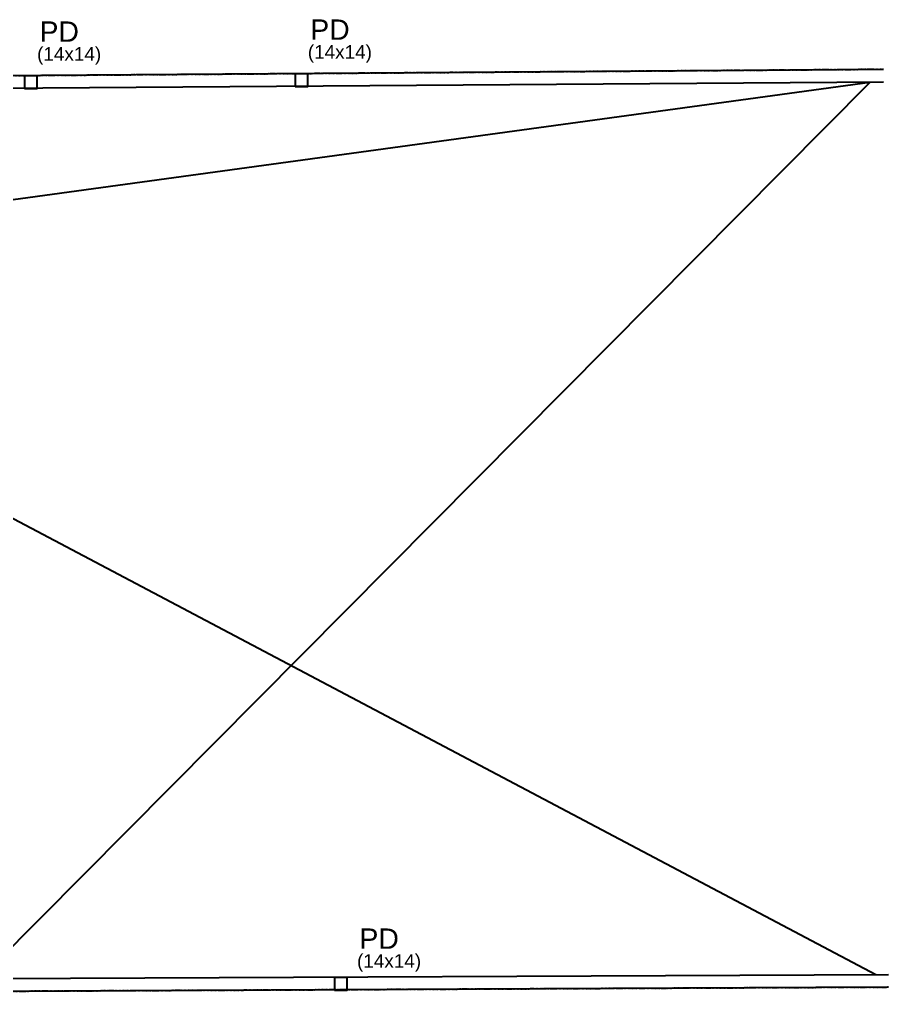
# Model space of a CAD drawing. Header units: millimetres. Extents: x 2609 to 8562, y 1432 to 7136.
# Drawn here: x 7599 to 8562, y 5714 to 6790 of the extents above; entities that cross this region are included whole.
import ezdxf

# ---------------------------------------------------------------- set-up
doc = ezdxf.new("R2010")
doc.units = ezdxf.units.MM
doc.linetypes.add('ESTILO_TQS_0003', pattern=[1.5, 0.5, -0.4, 0.1, -0.5])
for name, color, linetype in [('1', 4, 'Continuous'), ('12', 3, 'Continuous'), ('19', 5, 'Continuous'), ('24', 5, 'ESTILO_TQS_0003'), ('4', 1, 'Continuous'), ('9', 3, 'Continuous')]:
    doc.layers.add(name, color=color, linetype=linetype)
doc.styles.get("Standard").update_dxf_attribs({"font": 'arial.ttf'})

msp = doc.modelspace()

# ---------------------------------------------------------------- linework, layer by layer
at = {"layer": '1'}
for p, q in [((8556.74, 6734.88), (3772.64, 6699.77)), ((8556.84, 6720.88), (3772.64, 6685.77)), ((8562.42, 5732.3), (7555.96, 5727.61)), ((8562.49, 5718.3), (7556.02, 5713.61))]:
    msp.add_line(p, q, dxfattribs=at)
at = {"layer": '19'}
for p, q in [((8541.75, 6720.56), (5182.18, 6260.4)), ((7555.96, 5727.61), (8541.75, 6720.56)), ((7549.18, 6260.4), (8548.49, 5732.67))]:
    msp.add_line(p, q, dxfattribs=at)
at = {"layer": '24'}
for p, q in [((8556.74, 6734.88), (3756.53, 6699.65)), ((8562.49, 5718.3), (7556.02, 5713.61))]:
    msp.add_line(p, q, dxfattribs=at)
at = {"layer": '4'}
for points in [[(7905.12, 6716.14), (7919.12, 6716.14), (7919.12, 6730.14), (7905.12, 6730.14), (7905.12, 6716.14)], [(7605.12, 6713.94), (7619.12, 6713.94), (7619.12, 6727.94), (7605.12, 6727.94), (7605.12, 6713.94)], [(7948.49, 5715.14), (7962.49, 5715.14), (7962.49, 5729.14), (7948.49, 5729.14), (7948.49, 5715.14)]]:
    msp.add_lwpolyline(points, dxfattribs=at)

# ---------------------------------------------------------------- texts
at = {"layer": '12'}
for p in [(7919.01, 6746.82), (7619.01, 6744.63), (7973.51, 5740)]:
    msp.add_text('(14x14)', height=15, dxfattribs=at).set_placement(p)
at = {"layer": '9'}
for p in [(7621.74, 6765.61), (7921.74, 6767.8), (7976.24, 5760.98)]:
    msp.add_text('PD', height=22.5, dxfattribs=at).set_placement(p)

doc.saveas('drawing.dxf')
